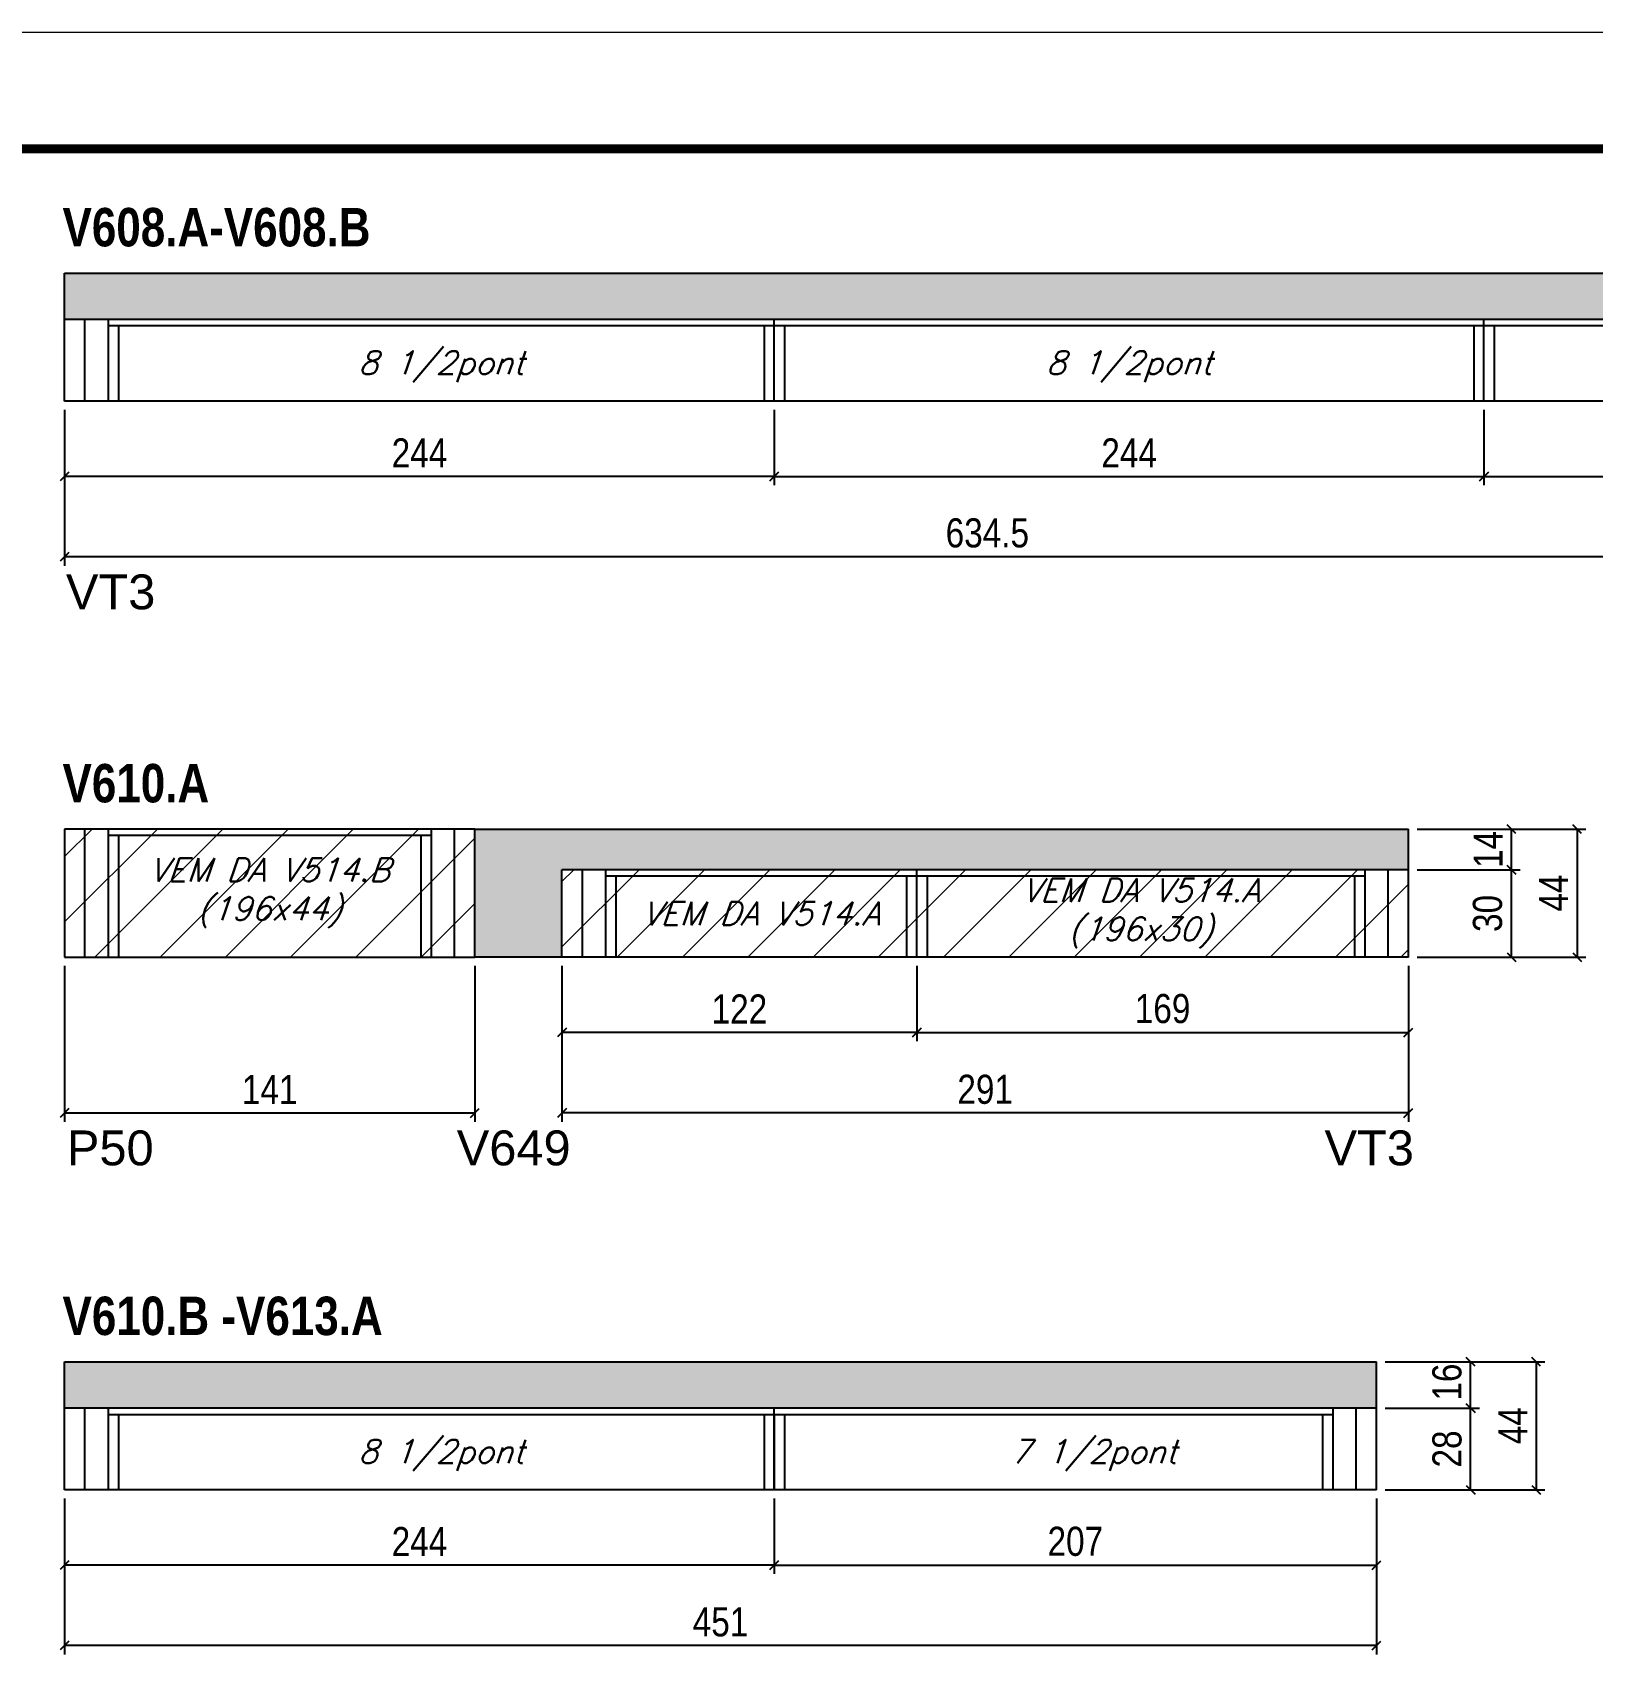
# Model space of a CAD drawing. Extents: x 3309 to 9590, y -2522 to 14608.
# Drawn here: x 8495 to 9031, y 12900 to 13459 of the extents above; entities that cross this region are included whole.
import ezdxf

# ---------------------------------------------------------------- set-up
doc = ezdxf.new("R2010")
doc.units = 0
doc.linetypes.add('DASHED', pattern=[0.75, 0.5, -0.25])
for name, color, linetype in [('5', 5, 'Continuous'), ('COTA', 241, 'Continuous'), ('NOMENCLATURA', 7, 'Continuous'), ('Painéis', 200, 'Continuous'), ('SARR_2.2x7', 40, 'Continuous'), ('SARR_3.5x7', 81, 'Continuous'), ('texto', 7, 'Continuous')]:
    doc.layers.add(name, color=color, linetype=linetype)
for name, color, linetype, lineweight in [('Folhas', 255, 'Continuous', 9), ('Hachura', 251, 'Continuous', 9), ('SARRAFO DE PRESSAO', 251, 'DASHED', 9)]:
    doc.layers.add(name, color=color, linetype=linetype, lineweight=lineweight)
doc.styles.add('COTA TECNICA', font='techl___.ttf', dxfattribs={"height": 10})
doc.styles.add('Romans', font='romans.shx')
doc.styles.get("Standard").update_dxf_attribs({"font": 'arial.ttf'})
doc.styles.add('TECNICA', font='techb___.ttf', dxfattribs={"height": 10})
doc.dimstyles.new('PAINEL', dxfattribs={"dimtxt": 10, "dimasz": 3, "dimexe": 3, "dimexo": 3, "dimgap": 3, "dimtad": 1, "dimdec": 1, "dimzin": 12, "dimdsep": 46, "dimtxsty": 'COTA TECNICA', "dimblk1": 'OBLIQUE', "dimblk2": 'OBLIQUE', "dimsah": 1, "dimcen": 0.9, "dimclrd": 4, "dimclre": 4, "dimclrt": 240, "dimadec": 1, "dimazin": 3, "dimtfac": 1, "dimtdec": 1, "dimtmove": 0, "dimatfit": 3, "dimfxl": 1, "dimtolj": 1, "dimtzin": 12, "dimarcsym": 0})

# ---------------------------------------------------------------- blocks, each defined once
blk = doc.blocks.new('9999999999')
at = {"layer": 'Folhas'}
blk.add_lwpolyline([(98138.98, 34190.21), (99623.98, 34190.21), (99623.98, 35240.21), (98138.98, 35240.21)], close=True, dxfattribs=at)
at = {"layer": 'Folhas', "color": 30, "const_width": 3}
blk.add_lwpolyline([(98213.98, 34230.21), (99583.98, 34230.21), (99583.98, 35200.21), (98213.98, 35200.21)], close=True, dxfattribs=at)
blk = doc.blocks.new('_Oblique')
at = {"color": 0, "linetype": 'ByBlock', "lineweight": -2}
blk.add_line((-0.5, -0.5), (0.5, 0.5), dxfattribs=at)
blk = doc.blocks.new('*D98')
at = {"layer": 'COTA', "color": 4, "linetype": 'ByBlock', "lineweight": -2, "transparency": 16777216}
for p, q in [((8506.17, 13329.57), (8506.17, 13303.65)), ((8750.17, 13329.57), (8750.17, 13303.65)), ((8750.17, 13306.65), (8506.17, 13306.65))]:
    blk.add_line(p, q, dxfattribs=at)
at = {"layer": 'Defpoints', "color": 0, "linetype": 'ByBlock', "transparency": 16777216}
for p in [(8506.17, 13332.57), (8750.17, 13332.57), (8506.17, 13306.65)]:
    blk.add_point(p, dxfattribs=at)
at = {"layer": 'COTA', "color": 4, "linetype": 'ByBlock', "lineweight": -2, "transparency": 16777216, "xscale": 3, "yscale": 3, "zscale": 3, "rotation": 180}
blk.add_blockref('_Oblique', (8506.17, 13306.65), dxfattribs=at)
at = {"layer": 'COTA', "color": 4, "linetype": 'ByBlock', "lineweight": -2, "transparency": 16777216, "xscale": 3, "yscale": 3, "zscale": 3}
blk.add_blockref('_Oblique', (8750.17, 13306.65), dxfattribs=at)
at = {"layer": 'COTA', "color": 240, "linetype": 'ByBlock', "transparency": 16777216, "insert": (8628.17, 13314.72), "char_height": 10, "attachment_point": 5, "style": 'COTA TECNICA'}
blk.add_mtext('\\A1;244', dxfattribs=at)
blk = doc.blocks.new('*D101')
at = {"layer": 'COTA', "color": 4, "linetype": 'ByBlock', "lineweight": -2, "transparency": 16777216}
for p, q in [((8506.17, 13329.57), (8506.17, 13275.94)), ((9140.67, 13329.57), (9140.67, 13275.94)), ((9140.67, 13278.94), (8506.17, 13278.94))]:
    blk.add_line(p, q, dxfattribs=at)
at = {"layer": 'Defpoints', "color": 0, "linetype": 'ByBlock', "transparency": 16777216}
for p in [(8506.17, 13332.57), (9140.67, 13332.57), (8506.17, 13278.94)]:
    blk.add_point(p, dxfattribs=at)
at = {"layer": 'COTA', "color": 4, "linetype": 'ByBlock', "lineweight": -2, "transparency": 16777216, "xscale": 3, "yscale": 3, "zscale": 3, "rotation": 180}
blk.add_blockref('_Oblique', (8506.17, 13278.94), dxfattribs=at)
at = {"layer": 'COTA', "color": 4, "linetype": 'ByBlock', "lineweight": -2, "transparency": 16777216, "xscale": 3, "yscale": 3, "zscale": 3}
blk.add_blockref('_Oblique', (9140.67, 13278.94), dxfattribs=at)
at = {"layer": 'COTA', "color": 240, "linetype": 'ByBlock', "transparency": 16777216, "insert": (8823.42, 13287.16), "char_height": 10, "attachment_point": 5, "style": 'COTA TECNICA'}
blk.add_mtext('\\A1;634.5', dxfattribs=at)
blk = doc.blocks.new('*D96')
at = {"layer": 'COTA', "color": 4, "lineweight": -2, "transparency": 16777216}
for p, q in [((8750.17, 13329.57), (8750.17, 13303.65)), ((8994.17, 13329.57), (8994.17, 13303.65)), ((8750.17, 13306.65), (8994.17, 13306.65))]:
    blk.add_line(p, q, dxfattribs=at)
at = {"layer": 'Defpoints', "color": 0, "transparency": 16777216}
for p in [(8750.17, 13332.57, 0), (8994.17, 13332.57, 0), (8994.17, 13306.65)]:
    blk.add_point(p, dxfattribs=at)
at = {"layer": 'COTA', "color": 4, "lineweight": -2, "transparency": 16777216, "xscale": 3, "yscale": 3, "zscale": 3, "rotation": 180}
blk.add_blockref('_Oblique', (8750.17, 13306.65), dxfattribs=at)
at = {"layer": 'COTA', "color": 4, "lineweight": -2, "transparency": 16777216, "xscale": 3, "yscale": 3, "zscale": 3}
blk.add_blockref('_Oblique', (8994.17, 13306.65), dxfattribs=at)
at = {"layer": 'COTA', "color": 240, "transparency": 16777216, "insert": (8872.17, 13314.72), "char_height": 10, "attachment_point": 5, "style": 'COTA TECNICA'}
blk.add_mtext('\\A1;244', dxfattribs=at)
blk = doc.blocks.new('*D102')
at = {"layer": 'COTA', "color": 4, "lineweight": -2, "transparency": 16777216}
for p, q in [((8994.17, 13329.57), (8994.17, 13303.65)), ((9140.67, 13329.57), (9140.67, 13303.65)), ((8994.17, 13306.65), (9140.67, 13306.65))]:
    blk.add_line(p, q, dxfattribs=at)
at = {"layer": 'Defpoints', "color": 0, "transparency": 16777216}
for p in [(8994.17, 13332.57, 0), (9140.67, 13332.57, 0), (9140.67, 13306.65)]:
    blk.add_point(p, dxfattribs=at)
at = {"layer": 'COTA', "color": 4, "lineweight": -2, "transparency": 16777216, "xscale": 3, "yscale": 3, "zscale": 3, "rotation": 180}
blk.add_blockref('_Oblique', (8994.17, 13306.65), dxfattribs=at)
at = {"layer": 'COTA', "color": 4, "lineweight": -2, "transparency": 16777216, "xscale": 3, "yscale": 3, "zscale": 3}
blk.add_blockref('_Oblique', (9140.67, 13306.65), dxfattribs=at)
at = {"layer": 'COTA', "color": 240, "transparency": 16777216, "insert": (9067.42, 13314.76), "char_height": 10, "attachment_point": 5, "style": 'COTA TECNICA'}
blk.add_mtext('\\A1;146.5', dxfattribs=at)
blk = doc.blocks.new('*D109')
at = {"layer": 'COTA', "color": 4, "linetype": 'ByBlock', "lineweight": -2, "transparency": 16777216}
for p, q in [((8677.17, 13138.36), (8677.17, 13112.45)), ((8799.17, 13138.36), (8799.17, 13112.45)), ((8799.17, 13115.45), (8677.17, 13115.45))]:
    blk.add_line(p, q, dxfattribs=at)
at = {"layer": 'Defpoints', "color": 0, "linetype": 'ByBlock', "transparency": 16777216}
for p in [(8677.17, 13141.36), (8799.17, 13141.36), (8677.17, 13115.45)]:
    blk.add_point(p, dxfattribs=at)
at = {"layer": 'COTA', "color": 4, "linetype": 'ByBlock', "lineweight": -2, "transparency": 16777216, "xscale": 3, "yscale": 3, "zscale": 3, "rotation": 180}
blk.add_blockref('_Oblique', (8677.17, 13115.45), dxfattribs=at)
at = {"layer": 'COTA', "color": 4, "linetype": 'ByBlock', "lineweight": -2, "transparency": 16777216, "xscale": 3, "yscale": 3, "zscale": 3}
blk.add_blockref('_Oblique', (8799.17, 13115.45), dxfattribs=at)
at = {"layer": 'COTA', "color": 240, "linetype": 'ByBlock', "transparency": 16777216, "insert": (8738.17, 13123.5), "char_height": 10, "attachment_point": 5, "style": 'COTA TECNICA'}
blk.add_mtext('\\A1;122', dxfattribs=at)
blk = doc.blocks.new('*D112')
at = {"layer": 'COTA', "color": 4, "linetype": 'ByBlock', "lineweight": -2, "transparency": 16777216}
for p, q in [((8677.17, 13138.36), (8677.17, 13084.74)), ((8968.17, 13138.36), (8968.17, 13084.74)), ((8968.17, 13087.74), (8677.17, 13087.74))]:
    blk.add_line(p, q, dxfattribs=at)
at = {"layer": 'Defpoints', "color": 0, "linetype": 'ByBlock', "transparency": 16777216}
for p in [(8677.17, 13141.36), (8968.17, 13141.36), (8677.17, 13087.74)]:
    blk.add_point(p, dxfattribs=at)
at = {"layer": 'COTA', "color": 4, "linetype": 'ByBlock', "lineweight": -2, "transparency": 16777216, "xscale": 3, "yscale": 3, "zscale": 3, "rotation": 180}
blk.add_blockref('_Oblique', (8677.17, 13087.74), dxfattribs=at)
at = {"layer": 'COTA', "color": 4, "linetype": 'ByBlock', "lineweight": -2, "transparency": 16777216, "xscale": 3, "yscale": 3, "zscale": 3}
blk.add_blockref('_Oblique', (8968.17, 13087.74), dxfattribs=at)
at = {"layer": 'COTA', "color": 240, "linetype": 'ByBlock', "transparency": 16777216, "insert": (8822.67, 13095.82), "char_height": 10, "attachment_point": 5, "style": 'COTA TECNICA'}
blk.add_mtext('\\A1;291', dxfattribs=at)
blk = doc.blocks.new('*D113')
at = {"layer": 'COTA', "color": 4, "lineweight": -2, "transparency": 16777216}
for p, q in [((8971.17, 13171.36), (9006.65, 13171.36)), ((9003.65, 13141.36), (9003.65, 13171.36)), ((8971.17, 13141.36), (9006.65, 13141.36))]:
    blk.add_line(p, q, dxfattribs=at)
at = {"layer": 'Defpoints', "color": 0, "transparency": 16777216}
for p in [(8968.17, 13171.36), (9003.65, 13171.36), (8968.17, 13141.36)]:
    blk.add_point(p, dxfattribs=at)
at = {"layer": 'COTA', "color": 4, "lineweight": -2, "transparency": 16777216, "xscale": 3, "yscale": 3, "zscale": 3}
for p, rotation in [((9003.65, 13171.36), 90), ((9003.65, 13141.36), 270)]:
    blk.add_blockref('_Oblique', p, dxfattribs=dict(at, rotation=rotation))
at = {"layer": 'COTA', "color": 240, "transparency": 16777216, "insert": (8995.43, 13156.36), "char_height": 10, "attachment_point": 5, "rotation": 90, "style": 'COTA TECNICA'}
blk.add_mtext('\\A1;30', dxfattribs=at)
blk = doc.blocks.new('*D110')
at = {"layer": 'COTA', "color": 4, "lineweight": -2, "transparency": 16777216}
for p, q in [((8799.17, 13138.36), (8799.17, 13112.45)), ((8968.17, 13138.36), (8968.17, 13112.45)), ((8799.17, 13115.45), (8968.17, 13115.45))]:
    blk.add_line(p, q, dxfattribs=at)
at = {"layer": 'Defpoints', "color": 0, "transparency": 16777216}
for p in [(8799.17, 13141.36, 0), (8968.17, 13141.36, 0), (8968.17, 13115.45)]:
    blk.add_point(p, dxfattribs=at)
at = {"layer": 'COTA', "color": 4, "lineweight": -2, "transparency": 16777216, "xscale": 3, "yscale": 3, "zscale": 3, "rotation": 180}
blk.add_blockref('_Oblique', (8799.17, 13115.45), dxfattribs=at)
at = {"layer": 'COTA', "color": 4, "lineweight": -2, "transparency": 16777216, "xscale": 3, "yscale": 3, "zscale": 3}
blk.add_blockref('_Oblique', (8968.17, 13115.45), dxfattribs=at)
at = {"layer": 'COTA', "color": 240, "transparency": 16777216, "insert": (8883.67, 13123.58), "char_height": 10, "attachment_point": 5, "style": 'COTA TECNICA'}
blk.add_mtext('\\A1;169', dxfattribs=at)
blk = doc.blocks.new('*D114')
at = {"layer": 'COTA', "color": 4, "lineweight": -2, "transparency": 16777216}
for p, q in [((8971.17, 13185.36), (9006.65, 13185.36)), ((9003.65, 13171.36), (9003.65, 13185.36)), ((8971.17, 13171.36), (9006.65, 13171.36))]:
    blk.add_line(p, q, dxfattribs=at)
at = {"layer": 'Defpoints', "color": 0, "transparency": 16777216}
for p in [(8968.17, 13185.36, 0), (9003.65, 13185.36), (8968.17, 13171.36, 0)]:
    blk.add_point(p, dxfattribs=at)
at = {"layer": 'COTA', "color": 4, "lineweight": -2, "transparency": 16777216, "xscale": 3, "yscale": 3, "zscale": 3}
for p, rotation in [((9003.65, 13185.36), 90), ((9003.65, 13171.36), 270)]:
    blk.add_blockref('_Oblique', p, dxfattribs=dict(at, rotation=rotation))
at = {"layer": 'COTA', "color": 240, "transparency": 16777216, "insert": (8995.57, 13178.36), "char_height": 10, "attachment_point": 5, "rotation": 90, "style": 'COTA TECNICA'}
blk.add_mtext('\\A1;14', dxfattribs=at)
blk = doc.blocks.new('*D111')
at = {"layer": 'COTA', "color": 4, "lineweight": -2, "transparency": 16777216}
for p, q in [((8971.17, 13185.36), (9029.18, 13185.36)), ((9026.18, 13185.36), (9026.18, 13141.36)), ((8971.17, 13141.36), (9029.18, 13141.36))]:
    blk.add_line(p, q, dxfattribs=at)
at = {"layer": 'Defpoints', "color": 0, "transparency": 16777216}
for p in [(8968.17, 13185.36, 0), (8968.17, 13141.36, 0), (9026.18, 13141.36)]:
    blk.add_point(p, dxfattribs=at)
at = {"layer": 'COTA', "color": 4, "lineweight": -2, "transparency": 16777216, "xscale": 3, "yscale": 3, "zscale": 3}
for p, rotation in [((9026.18, 13185.36), 90), ((9026.18, 13141.36), 270)]:
    blk.add_blockref('_Oblique', p, dxfattribs=dict(at, rotation=rotation))
at = {"layer": 'COTA', "color": 240, "transparency": 16777216, "insert": (9018.11, 13163.36), "char_height": 10, "attachment_point": 5, "rotation": 90, "style": 'COTA TECNICA'}
blk.add_mtext('\\A1;44', dxfattribs=at)
blk = doc.blocks.new('*D115')
at = {"layer": 'COTA', "color": 4, "lineweight": -2, "transparency": 16777216}
for p, q in [((8506.17, 13138.36), (8506.17, 13084.74)), ((8647.17, 13138.36), (8647.17, 13084.74)), ((8506.17, 13087.74), (8647.17, 13087.74))]:
    blk.add_line(p, q, dxfattribs=at)
at = {"layer": 'Defpoints', "color": 0, "transparency": 16777216}
for p in [(8506.17, 13141.36, 0), (8647.17, 13141.36, 0), (8647.17, 13087.74)]:
    blk.add_point(p, dxfattribs=at)
at = {"layer": 'COTA', "color": 4, "lineweight": -2, "transparency": 16777216, "xscale": 3, "yscale": 3, "zscale": 3, "rotation": 180}
blk.add_blockref('_Oblique', (8506.17, 13087.74), dxfattribs=at)
at = {"layer": 'COTA', "color": 4, "lineweight": -2, "transparency": 16777216, "xscale": 3, "yscale": 3, "zscale": 3}
blk.add_blockref('_Oblique', (8647.17, 13087.74), dxfattribs=at)
at = {"layer": 'COTA', "color": 240, "transparency": 16777216, "insert": (8576.67, 13095.81), "char_height": 10, "attachment_point": 5, "style": 'COTA TECNICA'}
blk.add_mtext('\\A1;141', dxfattribs=at)
blk = doc.blocks.new('*D118')
at = {"layer": 'COTA', "color": 4, "linetype": 'ByBlock', "lineweight": -2, "transparency": 16777216}
for p, q in [((8506.17, 12955.19), (8506.17, 12929.28)), ((8750.17, 12955.19), (8750.17, 12929.28)), ((8750.17, 12932.28), (8506.17, 12932.28))]:
    blk.add_line(p, q, dxfattribs=at)
at = {"layer": 'Defpoints', "color": 0, "linetype": 'ByBlock', "transparency": 16777216}
for p in [(8506.17, 12958.19), (8750.17, 12958.19), (8506.17, 12932.28)]:
    blk.add_point(p, dxfattribs=at)
at = {"layer": 'COTA', "color": 4, "linetype": 'ByBlock', "lineweight": -2, "transparency": 16777216, "xscale": 3, "yscale": 3, "zscale": 3, "rotation": 180}
blk.add_blockref('_Oblique', (8506.17, 12932.28), dxfattribs=at)
at = {"layer": 'COTA', "color": 4, "linetype": 'ByBlock', "lineweight": -2, "transparency": 16777216, "xscale": 3, "yscale": 3, "zscale": 3}
blk.add_blockref('_Oblique', (8750.17, 12932.28), dxfattribs=at)
at = {"layer": 'COTA', "color": 240, "linetype": 'ByBlock', "transparency": 16777216, "insert": (8628.17, 12940.35), "char_height": 10, "attachment_point": 5, "style": 'COTA TECNICA'}
blk.add_mtext('\\A1;244', dxfattribs=at)
blk = doc.blocks.new('*D121')
at = {"layer": 'COTA', "color": 4, "linetype": 'ByBlock', "lineweight": -2, "transparency": 16777216}
for p, q in [((8506.17, 12955.19), (8506.17, 12901.57)), ((8957.17, 12955.19), (8957.17, 12901.57)), ((8957.17, 12904.57), (8506.17, 12904.57))]:
    blk.add_line(p, q, dxfattribs=at)
at = {"layer": 'Defpoints', "color": 0, "linetype": 'ByBlock', "transparency": 16777216}
for p in [(8506.17, 12958.19), (8957.17, 12958.19), (8506.17, 12904.57)]:
    blk.add_point(p, dxfattribs=at)
at = {"layer": 'COTA', "color": 4, "linetype": 'ByBlock', "lineweight": -2, "transparency": 16777216, "xscale": 3, "yscale": 3, "zscale": 3, "rotation": 180}
blk.add_blockref('_Oblique', (8506.17, 12904.57), dxfattribs=at)
at = {"layer": 'COTA', "color": 4, "linetype": 'ByBlock', "lineweight": -2, "transparency": 16777216, "xscale": 3, "yscale": 3, "zscale": 3}
blk.add_blockref('_Oblique', (8957.17, 12904.57), dxfattribs=at)
at = {"layer": 'COTA', "color": 240, "linetype": 'ByBlock', "transparency": 16777216, "insert": (8731.67, 12912.68), "char_height": 10, "attachment_point": 5, "style": 'COTA TECNICA'}
blk.add_mtext('\\A1;451', dxfattribs=at)
blk = doc.blocks.new('*D119')
at = {"layer": 'COTA', "color": 4, "lineweight": -2, "transparency": 16777216}
for p, q in [((8960.17, 12986.19), (8992.59, 12986.19)), ((8989.59, 12958.19), (8989.59, 12986.19)), ((8960.17, 12958.19), (8992.59, 12958.19))]:
    blk.add_line(p, q, dxfattribs=at)
at = {"layer": 'Defpoints', "color": 0, "transparency": 16777216}
for p in [(8957.17, 12986.19), (8989.59, 12986.19), (8957.17, 12958.19)]:
    blk.add_point(p, dxfattribs=at)
at = {"layer": 'COTA', "color": 4, "lineweight": -2, "transparency": 16777216, "xscale": 3, "yscale": 3, "zscale": 3}
for p, rotation in [((8989.59, 12986.19), 90), ((8989.59, 12958.19), 270)]:
    blk.add_blockref('_Oblique', p, dxfattribs=dict(at, rotation=rotation))
at = {"layer": 'COTA', "color": 240, "transparency": 16777216, "insert": (8981.5, 12972.19), "char_height": 10, "attachment_point": 5, "rotation": 90, "style": 'COTA TECNICA'}
blk.add_mtext('\\A1;28', dxfattribs=at)
blk = doc.blocks.new('*D116')
at = {"layer": 'COTA', "color": 4, "lineweight": -2, "transparency": 16777216}
for p, q in [((8750.17, 12955.19), (8750.17, 12929.28)), ((8957.17, 12955.19), (8957.17, 12929.28)), ((8750.17, 12932.28), (8957.17, 12932.28))]:
    blk.add_line(p, q, dxfattribs=at)
at = {"layer": 'Defpoints', "color": 0, "transparency": 16777216}
for p in [(8750.17, 12958.19, 0), (8957.17, 12958.19, 0), (8957.17, 12932.28)]:
    blk.add_point(p, dxfattribs=at)
at = {"layer": 'COTA', "color": 4, "lineweight": -2, "transparency": 16777216, "xscale": 3, "yscale": 3, "zscale": 3, "rotation": 180}
blk.add_blockref('_Oblique', (8750.17, 12932.28), dxfattribs=at)
at = {"layer": 'COTA', "color": 4, "lineweight": -2, "transparency": 16777216, "xscale": 3, "yscale": 3, "zscale": 3}
blk.add_blockref('_Oblique', (8957.17, 12932.28), dxfattribs=at)
at = {"layer": 'COTA', "color": 240, "transparency": 16777216, "insert": (8853.67, 12940.38), "char_height": 10, "attachment_point": 5, "style": 'COTA TECNICA'}
blk.add_mtext('\\A1;207', dxfattribs=at)
blk = doc.blocks.new('*D120')
at = {"layer": 'COTA', "color": 4, "lineweight": -2, "transparency": 16777216}
for p, q in [((8960.17, 13002.19), (8992.59, 13002.19)), ((8989.59, 12986.19), (8989.59, 13002.19)), ((8960.17, 12986.19), (8992.59, 12986.19))]:
    blk.add_line(p, q, dxfattribs=at)
at = {"layer": 'Defpoints', "color": 0, "transparency": 16777216}
for p in [(8957.17, 13002.19, 0), (8989.59, 13002.19), (8957.17, 12986.19, 0)]:
    blk.add_point(p, dxfattribs=at)
at = {"layer": 'COTA', "color": 4, "lineweight": -2, "transparency": 16777216, "xscale": 3, "yscale": 3, "zscale": 3}
for p, rotation in [((8989.59, 13002.19), 90), ((8989.59, 12986.19), 270)]:
    blk.add_blockref('_Oblique', p, dxfattribs=dict(at, rotation=rotation))
at = {"layer": 'COTA', "color": 240, "transparency": 16777216, "insert": (8981.49, 12995.19), "char_height": 10, "attachment_point": 5, "rotation": 90, "style": 'COTA TECNICA'}
blk.add_mtext('\\A1;16', dxfattribs=at)
blk = doc.blocks.new('*D117')
at = {"layer": 'COTA', "color": 4, "lineweight": -2, "transparency": 16777216}
for p, q in [((8960.17, 13002.19), (9015.13, 13002.19)), ((9012.13, 13002.19), (9012.13, 12958.19)), ((8960.17, 12958.19), (9015.13, 12958.19))]:
    blk.add_line(p, q, dxfattribs=at)
at = {"layer": 'Defpoints', "color": 0, "transparency": 16777216}
for p in [(8957.17, 13002.19, 0), (8957.17, 12958.19, 0), (9012.13, 12958.19)]:
    blk.add_point(p, dxfattribs=at)
at = {"layer": 'COTA', "color": 4, "lineweight": -2, "transparency": 16777216, "xscale": 3, "yscale": 3, "zscale": 3}
for p, rotation in [((9012.13, 13002.19), 90), ((9012.13, 12958.19), 270)]:
    blk.add_blockref('_Oblique', p, dxfattribs=dict(at, rotation=rotation))
at = {"layer": 'COTA', "color": 240, "transparency": 16777216, "insert": (9004.05, 12980.19), "char_height": 10, "attachment_point": 5, "rotation": 90, "style": 'COTA TECNICA'}
blk.add_mtext('\\A1;44', dxfattribs=at)

msp = doc.modelspace()

# ---------------------------------------------------------------- hatches: boundary and pattern name
at = {"layer": 'COTA'}
h = msp.add_hatch(dxfattribs=at)
h.set_pattern_fill('AR-CONC', color=256, scale=0.03)
h.set_pattern_definition([(50, (1579.4284, 100.559), (5.4655401, -0.4781726), [0.5715, -6.2865]), (355, (1579.4284, 100.559), (-1.0573026, 5.7317054), [0.4572, -5.0292175]), (100.451445, (1579.884, 100.519), (4.4082374, 5.2535326), [0.4857003, -5.3427073]), (46.1842, (1579.4284, 102.083), (8.1323712, -1.2612698), [0.85725, -9.42975]), (96.63556, (1580.106, 101.978), (7.122124, 7.4227837), [0.7285507, -8.0140682]), (351.18415, (1579.4284, 102.083), (7.122124, 7.4227837), [0.685799, -7.543792]), (21, (1580.1904, 101.702), (4.5484317, -3.067956), [0.5715, -6.2865]), (326, (1580.1904, 101.702), (1.8540609, 5.525639), [0.4572, -5.0292]), (71.451445, (1580.5695, 101.4464), (6.4024926, 2.457683), [0.4857003, -5.3426981]), (37.5, (1579.4284, 100.559), (0.0926581, 2.53665117), [0, -4.96824, 0, -5.1054, 0, -5.04825]), (7.5, (1579.4284, 100.559), (2.00458988, 3.00541724), [0, -2.91084, 0, -4.85394, 0, -1.92405]), (327.5, (1577.7292, 100.559), (4.06771786, -0.17186232), [0, -1.905, 0, -5.9436, 0, -7.8867]), (317.5, (1576.967, 100.559), (4.4438754, 0.7627947), [0, -2.4765, 0, -3.94716, 0, -5.6007])])
h.paths.add_polyline_path([(9140.67, 13360.57), (9140.67, 13376.57), (8506.17, 13376.57), (8506.17, 13360.57)])
h = msp.add_hatch(dxfattribs=at)
h.set_pattern_fill('AR-CONC', color=256, scale=0.03)
h.set_pattern_definition([(50, (0, 68.7505), (5.4655401, -0.4781726), [0.5715, -6.2865]), (355, (0, 68.7505), (-1.0573026, 5.7317054), [0.4572, -5.0292175]), (100.451445, (0.4555, 68.7106), (4.4082374, 5.2535326), [0.4857003, -5.3427073]), (46.1842, (0, 70.2745), (8.1323712, -1.2612698), [0.85725, -9.42975]), (96.63556, (0.678, 70.169), (7.122124, 7.4227837), [0.7285507, -8.0140682]), (351.18415, (0, 70.2745), (7.122124, 7.4227837), [0.685799, -7.543792]), (21, (0.762, 69.8935), (4.5484317, -3.067956), [0.5715, -6.2865]), (326, (0.762, 69.8935), (1.8540609, 5.525639), [0.4572, -5.0292]), (71.451445, (1.141, 69.638), (6.4024926, 2.457683), [0.4857003, -5.3426981]), (37.5, (0, 68.7505), (0.0926581, 2.53665117), [0, -4.96824, 0, -5.1054, 0, -5.04825]), (7.5, (0, 68.7505), (2.00458988, 3.00541724), [0, -2.91084, 0, -4.85394, 0, -1.92405]), (327.5, (-1.6993, 68.7505), (4.06771786, -0.17186232), [0, -1.905, 0, -5.9436, 0, -7.8867]), (317.5, (-2.4613, 68.7505), (4.44387544, 0.7627947), [0, -2.4765, 0, -3.94716, 0, -5.6007])])
h.paths.add_polyline_path([(8647.17, 13141.36), (8677.17, 13141.36), (8677.17, 13171.36), (8968.17, 13171.36), (8968.17, 13185.36), (8647.17, 13185.36)])
h = msp.add_hatch(dxfattribs=at)
h.set_pattern_fill('AR-CONC', color=256, scale=0.03)
h.set_pattern_definition([(50, (1579.4284, -273.8136), (5.4655401, -0.4781726), [0.5715, -6.2865]), (355, (1579.4284, -273.8136), (-1.0573026, 5.7317054), [0.4572, -5.0292175]), (100.451445, (1579.884, -273.8535), (4.4082374, 5.2535326), [0.4857003, -5.3427073]), (46.1842, (1579.4284, -272.2896), (8.1323712, -1.2612698), [0.85725, -9.42975]), (96.63556, (1580.106, -272.395), (7.122124, 7.4227837), [0.7285507, -8.0140682]), (351.18415, (1579.4284, -272.29), (7.122124, 7.4227837), [0.685799, -7.543792]), (21, (1580.1904, -272.6706), (4.5484317, -3.067956), [0.5715, -6.2865]), (326, (1580.1904, -272.6706), (1.8540609, 5.525639), [0.4572, -5.0292]), (71.451445, (1580.5695, -272.9263), (6.4024926, 2.457683), [0.4857003, -5.3426981]), (37.5, (1579.4284, -273.8136), (0.0926581, 2.53665117), [0, -4.96824, 0, -5.1054, 0, -5.04825]), (7.5, (1579.4284, -273.8136), (2.00458988, 3.00541724), [0, -2.91084, 0, -4.85394, 0, -1.92405]), (327.5, (1577.7292, -273.8136), (4.06771786, -0.17186232), [0, -1.905, 0, -5.9436, 0, -7.8867]), (317.5, (1576.967, -273.8136), (4.4438754, 0.7627947), [0, -2.4765, 0, -3.94716, 0, -5.6007])])
h.paths.add_polyline_path([(8957.17, 12986.19), (8957.17, 13002.19), (8506.17, 13002.19), (8506.17, 12986.19)])
at = {"layer": 'Hachura'}
h = msp.add_hatch(dxfattribs=at)
h.set_pattern_fill('ANSI31', color=256, scale=5)
h.paths.add_polyline_path([(8647.17, 13141.36), (8647.17, 13185.36), (8506.17, 13185.36), (8506.17, 13141.36)])
h.paths.add_polyline_path([(8799.17, 13141.36), (8799.17, 13171.36), (8677.17, 13171.36), (8677.17, 13141.36)])
h.paths.add_polyline_path([(8968.17, 13141.36), (8968.17, 13171.36), (8799.17, 13171.36), (8799.17, 13141.36)])
h.paths.add_polyline_path([(8827.17, 12821.37), (8827.17, 12774.37), (8983.17, 12774.37), (8983.17, 12821.37)])
h.paths.add_polyline_path([(8659.17, 12804.37), (8659.17, 12774.37), (8797.17, 12774.37), (8797.17, 12804.37)])
h.paths.add_polyline_path([(8659.17, 12774.37), (8659.17, 12804.37), (8506.17, 12804.37), (8506.17, 12774.37)])

# ---------------------------------------------------------------- linework, layer by layer
at = {"layer": 'COTA'}
for p, q in [((8506.17, 13360.57, 0), (8506.17, 13376.57, 0)), ((8506.17, 13376.57, 0), (9140.67, 13376.57, 0)), ((8647.17, 13185.36, 0), (8968.17, 13185.36, 0)), ((8968.17, 13171.36, 0), (8968.17, 13185.36, 0)), ((8677.17, 13141.36, 0), (8647.17, 13141.36, 0)), ((8506.17, 12986.19), (8506.17, 13002.19)), ((8506.17, 13002.19), (8957.17, 13002.19)), ((8957.17, 12986.19), (8957.17, 13002.19))]:
    msp.add_line(p, q, dxfattribs=at)
at = {"layer": 'Painéis', "linetype": 'ByBlock'}
for p, q in [((9140.67, 13360.57, 0), (8506.17, 13360.57, 0)), ((8506.17, 13332.57, 0), (8506.17, 13360.57, 0)), ((8750.17, 13332.57, 0), (8750.17, 13360.57, 0)), ((8994.17, 13332.57, 0), (8994.17, 13360.57, 0)), ((9140.67, 13332.57, 0), (8506.17, 13332.57, 0)), ((8647.17, 13185.36, 0), (8506.17, 13185.36, 0)), ((8506.17, 13185.36, 0), (8506.17, 13141.36, 0)), ((8647.17, 13141.36, 0), (8647.17, 13185.36, 0)), ((8968.17, 13171.36, 0), (8677.17, 13171.36, 0)), ((8677.17, 13141.36, 0), (8677.17, 13171.36, 0)), ((8799.17, 13141.36, 0), (8799.17, 13171.36, 0)), ((8968.17, 13141.36, 0), (8968.17, 13171.36, 0)), ((8506.17, 13141.36, 0), (8647.17, 13141.36, 0)), ((8968.17, 13141.36, 0), (8677.17, 13141.36, 0)), ((8957.17, 12986.19), (8506.17, 12986.19)), ((8506.17, 12958.19), (8506.17, 12986.19)), ((8750.17, 12958.19), (8750.17, 12986.19)), ((8957.17, 12958.19), (8957.17, 12986.19)), ((8957.17, 12958.19), (8506.17, 12958.19))]:
    msp.add_line(p, q, dxfattribs=at)
at = {"layer": 'SARR_2.2x7', "linetype": 'Continuous'}
for p, q in [((8513.17, 13332.57, 0), (8513.17, 13360.57, 0)), ((8750.17, 13358.37, 0), (8521.17, 13358.37, 0)), ((8994.17, 13358.37, 0), (8750.17, 13358.37, 0)), ((9125.67, 13358.37, 0), (8994.17, 13358.37, 0)), ((8513.17, 13141.36, 0), (8513.17, 13185.36, 0)), ((8640.17, 13141.36, 0), (8640.17, 13185.36, 0)), ((8632.17, 13183.16, 0), (8521.17, 13183.16, 0)), ((8684.17, 13141.36, 0), (8684.17, 13171.36, 0)), ((8799.17, 13169.16, 0), (8692.17, 13169.16, 0)), ((8953.17, 13169.16, 0), (8799.17, 13169.16, 0)), ((8961.17, 13141.36, 0), (8961.17, 13171.36, 0)), ((8513.17, 12958.19), (8513.17, 12986.19)), ((8750.17, 12983.99), (8521.17, 12983.99)), ((8942.17, 12983.99), (8750.17, 12983.99)), ((8950.17, 12958.19), (8950.17, 12986.19))]:
    msp.add_line(p, q, dxfattribs=at)
at = {"layer": 'SARR_3.5x7'}
for p, q in [((8521.17, 13360.57, 0), (8521.17, 13332.57, 0)), ((8524.67, 13358.37, 0), (8524.67, 13332.57, 0)), ((8746.67, 13358.37, 0), (8746.67, 13332.57, 0)), ((8753.67, 13358.37, 0), (8753.67, 13332.57, 0)), ((8990.67, 13358.37, 0), (8990.67, 13332.57, 0)), ((8997.67, 13358.37, 0), (8997.67, 13332.57, 0)), ((8521.17, 13185.36, 0), (8521.17, 13141.36, 0)), ((8632.17, 13185.36, 0), (8632.17, 13141.36, 0)), ((8524.67, 13183.16, 0), (8524.67, 13141.36, 0)), ((8628.67, 13183.16, 0), (8628.67, 13141.36, 0)), ((8692.17, 13171.36, 0), (8692.17, 13141.36, 0)), ((8695.67, 13169.16, 0), (8695.67, 13141.36, 0)), ((8795.67, 13169.16, 0), (8795.67, 13141.36, 0)), ((8802.67, 13169.16, 0), (8802.67, 13141.36, 0)), ((8949.67, 13169.16, 0), (8949.67, 13141.36, 0)), ((8953.17, 13171.36, 0), (8953.17, 13141.36, 0)), ((8521.17, 12986.19), (8521.17, 12958.19)), ((8524.67, 12983.99), (8524.67, 12958.19)), ((8746.67, 12983.99), (8746.67, 12958.19)), ((8750.17, 12983.99), (8750.17, 12958.19)), ((8753.67, 12983.99), (8753.67, 12958.19)), ((8938.67, 12983.99), (8938.67, 12958.19)), ((8942.17, 12986.19), (8942.17, 12958.19))]:
    msp.add_line(p, q, dxfattribs=at)

# ---------------------------------------------------------------- block references
at = {"layer": 'SARRAFO DE PRESSAO', "color": 6, "linetype": 'ByBlock'}
msp.add_blockref('9999999999', (-90061.11, -21780.92), dxfattribs=at)

# ---------------------------------------------------------------- texts
at = {"layer": '5', "linetype": 'Continuous'}
for s, p in [('VT3', (8506.62, 13260.93, 0)), ('P50', (8506.96, 13069.73, 0)), ('V649', (8641, 13069.73, 0)), ('VT3', (8939.35, 13069.73, 0))]:
    msp.add_text(s, height=12, rotation=0, dxfattribs=at).set_placement(p)
at = {"layer": 'NOMENCLATURA', "style": 'TECNICA'}
for s, p in [('V608.A-V608.B', (8505.45, 13385.75, 0)), ('V610.A', (8505.45, 13194.55, 0)), ('V610.B -V613.A', (8505.45, 13011.38))]:
    msp.add_text(s, height=13.2, dxfattribs=at).set_placement(p)
at = {"layer": 'texto', "color": 2, "char_height": 8, "attachment_point": 5, "style": 'Romans'}
for s, insert in [('{\\Q19;\\C256;8 1/2pont}', (8635.67, 13344.41, 0)), ('{\\Q19;\\C256;8 1/2pont}', (8872.17, 13344.41, 0)), ('{\\Q19;\\C256;VEM DA V514.B^J(196x44)}', (8576.67, 13163.36, 0)), ('{\\Q19;\\C256;VEM DA V514.A\\P(196x30)}', (8876.17, 13156.36, 0)), ('{\\Q19;\\C256;VEM DA V514.A}', (8745.67, 13156.36, 0)), ('{\\Q19;\\C256;8 1/2pont}', (8635.67, 12970.03)), ('{\\Q19;\\C256;7 1/2pont}', (8860.06, 12970.03))]:
    msp.add_mtext(s, dxfattribs=dict(at, insert=insert))

# ---------------------------------------------------------------- dimensions: what is measured, and where the dimension line sits
at = {"layer": 'COTA', "linetype": 'ByBlock'}
for base, p1, p2, picture, middle in [((8506.17, 13306.65, 0), (8750.17, 13332.57, 0), (8506.17, 13332.57, 0), '*D98', (8628.17, 13314.72, 0)), ((8677.17, 13115.45, 0), (8799.17, 13141.36, 0), (8677.17, 13141.36, 0), '*D109', (8738.17, 13123.5, 0)), ((8506.17, 12932.28), (8750.17, 12958.19), (8506.17, 12958.19), '*D118', (8628.17, 12940.35))]:
    dim = msp.add_linear_dim(base=base, p1=p1, p2=p2, angle=180, dimstyle='PAINEL', override={"dimtmove": 1}, dxfattribs=at)
    dim.commit()
    dim.dimension.update_dxf_attribs({"geometry": picture, "text_midpoint": middle})
for base, p1, p2, picture, middle in [((8506.17, 13278.94, 0), (9140.67, 13332.57, 0), (8506.17, 13332.57, 0), '*D101', (8823.42, 13287.16, 0)), ((8677.17, 13087.74, 0), (8968.17, 13141.36, 0), (8677.17, 13141.36, 0), '*D112', (8822.67, 13095.82, 0)), ((8506.17, 12904.57), (8957.17, 12958.19), (8506.17, 12958.19), '*D121', (8731.67, 12912.68))]:
    dim = msp.add_linear_dim(base=base, p1=p1, p2=p2, angle=180, dimstyle='PAINEL', dxfattribs=at)
    dim.commit()
    dim.dimension.update_dxf_attribs({"geometry": picture, "text_midpoint": middle})
at = {"layer": 'COTA'}
for base, p1, p2, picture, middle in [((8994.17, 13306.65), (8750.17, 13332.57, 0), (8994.17, 13332.57, 0), '*D96', (8872.17, 13314.72)), ((9140.67, 13306.65), (8994.17, 13332.57, 0), (9140.67, 13332.57, 0), '*D102', (9067.42, 13314.76)), ((8647.17, 13087.74), (8506.17, 13141.36, 0), (8647.17, 13141.36, 0), '*D115', (8576.67, 13095.81)), ((8968.17, 13115.45), (8799.17, 13141.36, 0), (8968.17, 13141.36, 0), '*D110', (8883.67, 13123.58)), ((8957.17, 12932.28, 0), (8750.17, 12958.19), (8957.17, 12958.19), '*D116', (8853.67, 12940.38, 0))]:
    dim = msp.add_linear_dim(base=base, p1=p1, p2=p2, dimstyle='PAINEL', dxfattribs=at)
    dim.commit()
    dim.dimension.update_dxf_attribs({"geometry": picture, "text_midpoint": middle})
for base, p1, p2, picture, middle in [((9003.65, 13185.36), (8968.17, 13171.36, 0), (8968.17, 13185.36, 0), '*D114', (9003.65, 13178.36)), ((8989.59, 13002.19, 0), (8957.17, 12986.19), (8957.17, 13002.19), '*D120', (8989.59, 12995.19, 0))]:
    dim = msp.add_linear_dim(base=base, p1=p1, p2=p2, angle=90, dimstyle='PAINEL', dxfattribs=at)
    dim.commit()
    dim.dimension.update_dxf_attribs({"geometry": picture, "text_midpoint": middle, "dimtype": 160})
for base, p1, p2, picture, middle in [((9026.18, 13141.36), (8968.17, 13185.36, 0), (8968.17, 13141.36, 0), '*D111', (9018.11, 13163.36)), ((9003.65, 13171.36, 0), (8968.17, 13141.36, 0), (8968.17, 13171.36, 0), '*D113', (8995.43, 13156.36, 0)), ((9012.13, 12958.19, 0), (8957.17, 13002.19), (8957.17, 12958.19), '*D117', (9004.05, 12980.19, 0)), ((8989.59, 12986.19), (8957.17, 12958.19), (8957.17, 12986.19), '*D119', (8981.5, 12972.19))]:
    dim = msp.add_linear_dim(base=base, p1=p1, p2=p2, angle=90, dimstyle='PAINEL', dxfattribs=at)
    dim.commit()
    dim.dimension.update_dxf_attribs({"geometry": picture, "text_midpoint": middle})

doc.saveas('drawing.dxf')
